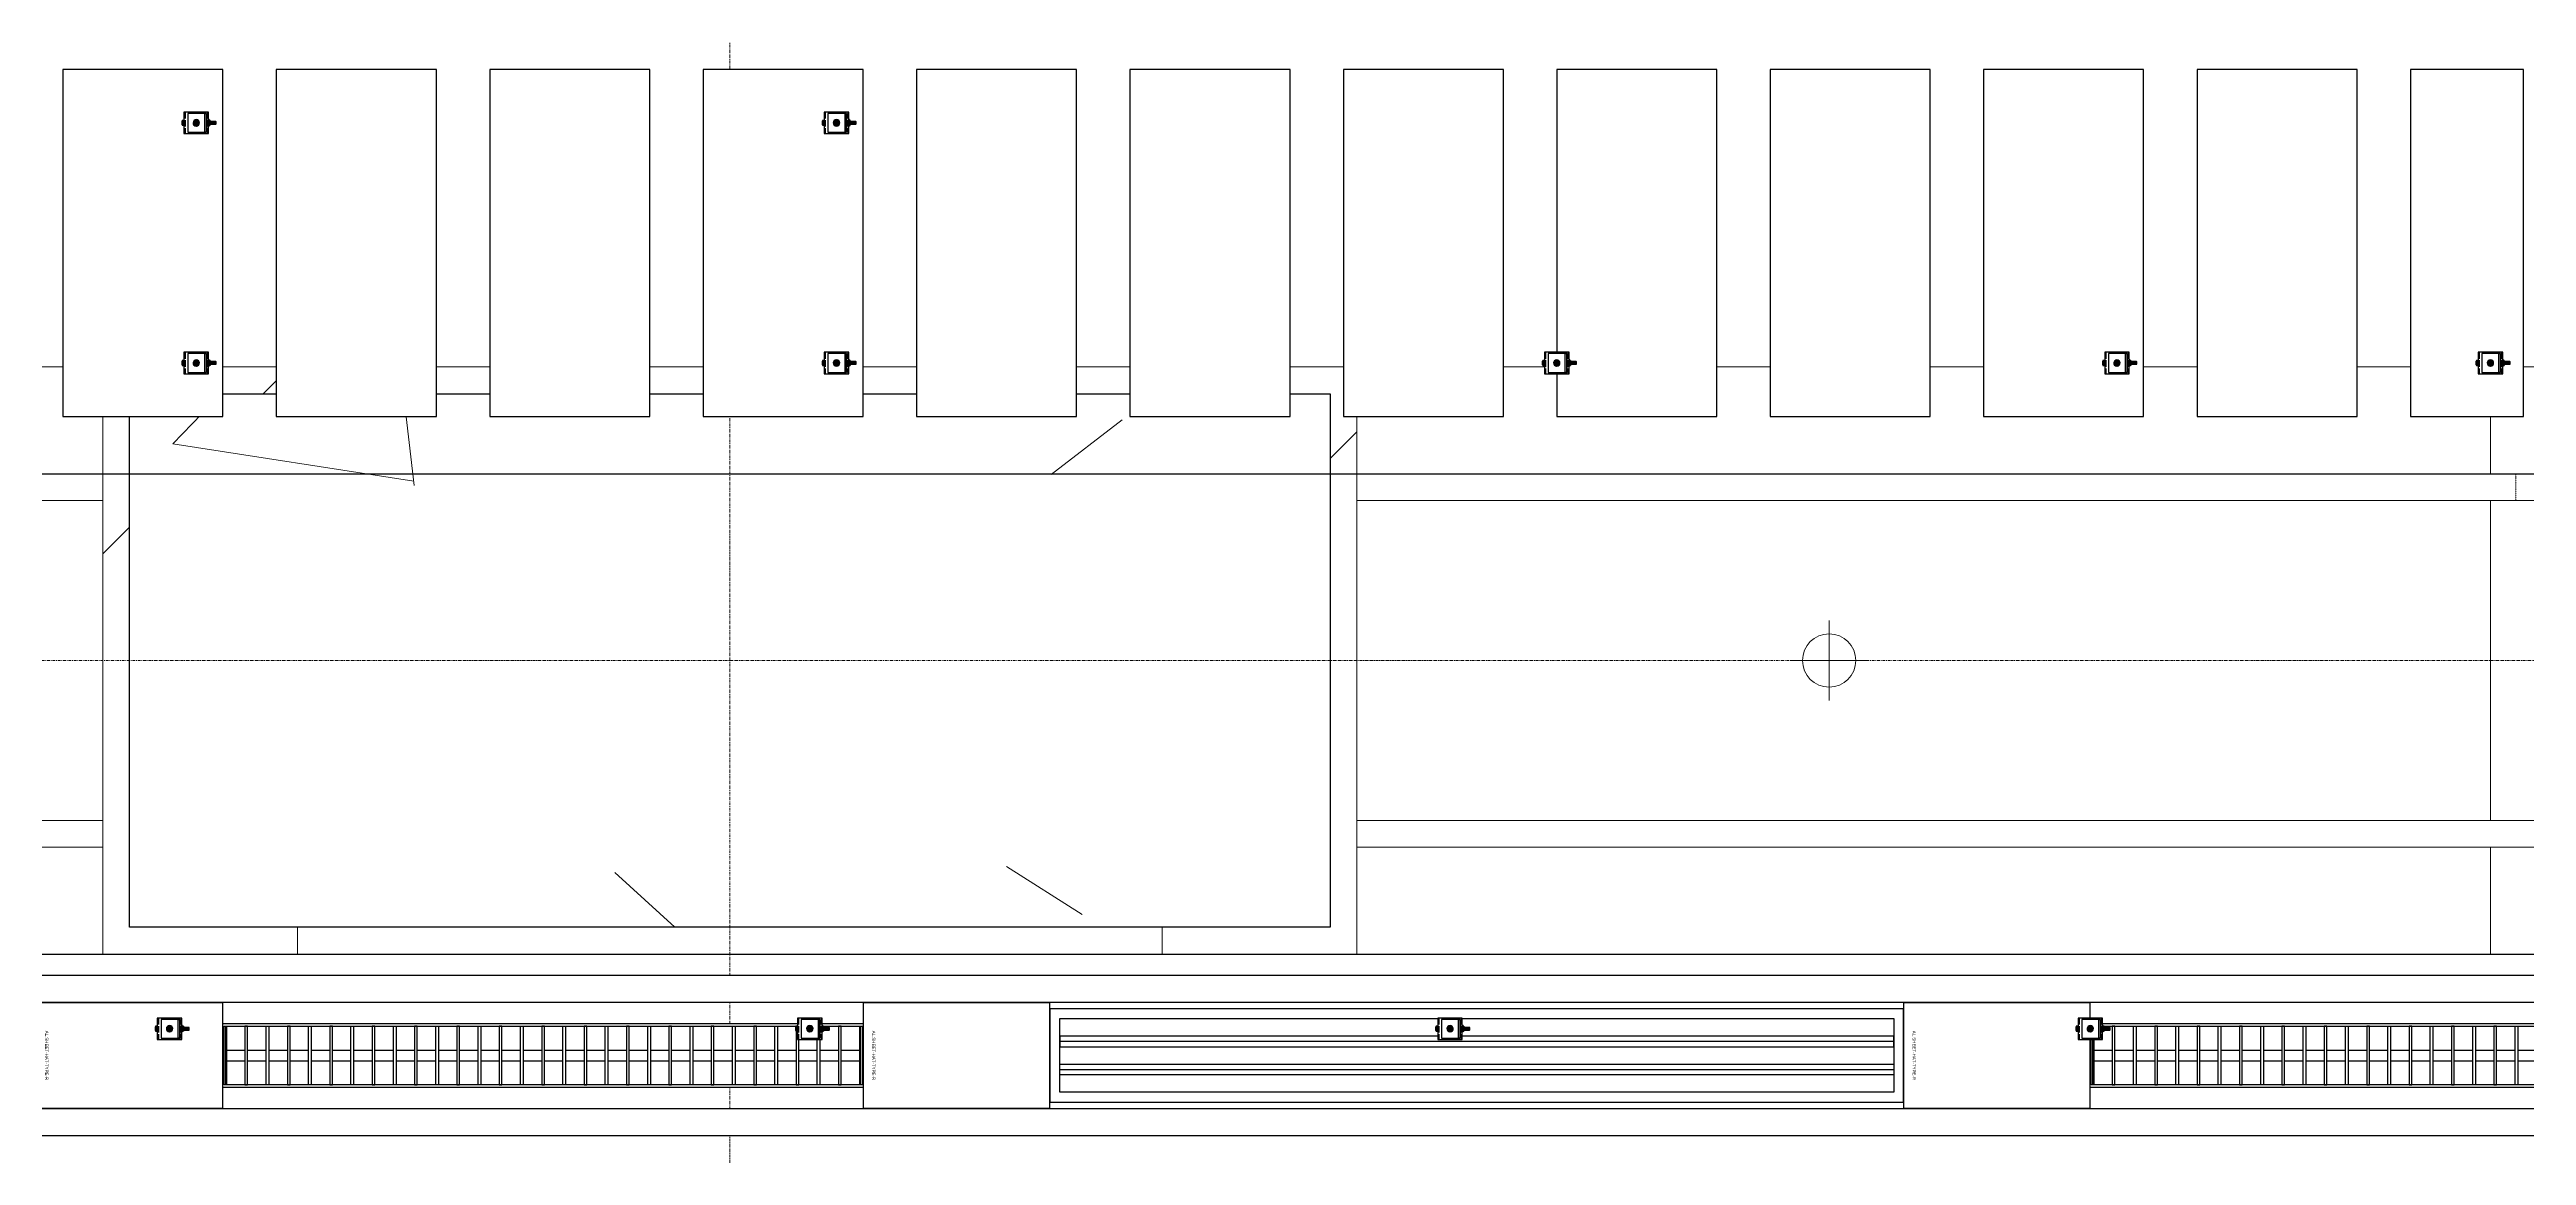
# Model space of a CAD drawing. Header units: millimetres. Extents: x -962357 to -591296, y -195428 to 59420.
# Drawn here: x -825755 to -821113, y 2652 to 4725 of the extents above; entities that cross this region are included whole.
import ezdxf
from ezdxf.enums import TextEntityAlignment as Align

# ---------------------------------------------------------------- set-up
doc = ezdxf.new("R2010")
doc.units = ezdxf.units.MM
for name, pattern in [('ACAD_ISO02W100', [15, 12, -3]), ('DPA_Boundary Line 500', [3.75, 0, -0.75, 1.5, -0.75, 0, -0.75]), ('DPA_Grid _ Level 100', [10, 5.5, -1.6, 1.3, -1.6])]:
    doc.linetypes.add(name, pattern=pattern)
for name, color, linetype in [('000 - CSD_PL_001 - ASCESSORIES', 251, 'Continuous'), ('000 - H A T C H', 8, 'Continuous'), ('000 - WIPEOUT', 250, 'Continuous'), ('001 - ASCESSORIES', 251, 'Continuous'), ('008 - LIGHTING', 1, 'Continuous'), ('A04_TUBE SERIES', 2, 'Continuous'), ('A11_ALU.SOLID SHEET', 2, 'Continuous')]:
    doc.layers.add(name, color=color, linetype=linetype)
for name, color, linetype, lineweight in [('A-COLS', 5, 'Continuous', 25), ('A-COLS-E', 1, 'Continuous', 9), ('A-DETL-GENF', 2, 'Continuous', 9), ('A-GLAZ-CURT', 2, 'Continuous', 9), ('A-WALL', 5, 'Continuous', 9), ('A-WALL-FNSH', 2, 'Continuous', 9), ('A-WALL-PATT', 1, 'Continuous', 9), ('E-LITE-EQPM', 2, 'Continuous', 9), ('I-WALL-E', 2, 'Continuous', 9), ('S-GRID', 251, 'Continuous', 9), ('WALL-E', 2, 'Continuous', 9)]:
    doc.layers.add(name, color=color, linetype=linetype, lineweight=lineweight)
doc.layers.get('000 - CSD_PL_001 - ASCESSORIES').off()
pattern_1 = [(45, (2.4, 1), (-1060.6602, 1060.6602), []), (135, (2.4, 1), (-1060.6602, -1060.6602), [])]

# ---------------------------------------------------------------- blocks, each defined once
blk = doc.blocks.new('System Panel - DPA-AR_Metal Ceiling Rectangular Panel-13139266-4180-01 LOWER PLATFORM LEVEL - REFLECTED CEILING PLAN')
at = {"layer": 'A-GLAZ-CURT'}
for p, q in [((-821182.4, 4129), (-823307.4, 4129)), ((-823307.4, 4129), (-821182.4, 4129)), ((-821182.4, 3929), (-821182.4, 4129)), ((-821182.4, 4129), (-821182.4, 3929)), ((-823307.3, 3929), (-821182.4, 3929)), ((-821182.4, 3929), (-823307.3, 3929))]:
    blk.add_line(p, q, dxfattribs=at)
blk = doc.blocks.new('System Panel - DPA-AR_Metal Ceiling Rectangular Panel-V22-4180-01 LOWER PLATFORM LEVEL - REFLECTED CEILING PLAN')
at = {"layer": 'A-GLAZ-CURT'}
for p, q in [((-821020, 4129), (-821182.4, 4129)), ((-821182.4, 4129), (-821182.4, 3929)), ((-821182.4, 3929), (-821182.4, 4129)), ((-821182.4, 4129), (-821020, 4129)), ((-818782.4, 4129), (-821000, 4129)), ((-821000, 4129), (-818782.4, 4129)), ((-818782.4, 3929), (-818782.4, 4129)), ((-818782.4, 4129), (-818782.4, 3929)), ((-821182.4, 3929), (-821020, 3929)), ((-821020, 3929), (-821182.4, 3929)), ((-821000, 3929), (-818782.4, 3929)), ((-818782.4, 3929), (-821000, 3929))]:
    blk.add_line(p, q, dxfattribs=at)
blk = doc.blocks.new('System Panel - DPA-AR_Metal Ceiling Rectangular Panel-V24-4180-01 LOWER PLATFORM LEVEL - REFLECTED CEILING PLAN')
at = {"layer": 'A-GLAZ-CURT'}
for p, q in [((-821182.4, 3229), (-823307.3, 3229)), ((-823307.3, 3229), (-821182.4, 3229)), ((-821182.4, 3029), (-821182.4, 3229)), ((-821182.4, 3229), (-821182.4, 3029)), ((-823307.4, 3029), (-821182.4, 3029)), ((-821182.4, 3029), (-823307.4, 3029))]:
    blk.add_line(p, q, dxfattribs=at)
blk = doc.blocks.new('System Panel - DPA-AR_Metal Ceiling Rectangular Panel-13139259-4180-01 LOWER PLATFORM LEVEL - REFLECTED CEILING PLAN')
at = {"layer": 'A-GLAZ-CURT'}
for p, q in [((-741107.4, 4129), (-743507.4, 4129)), ((-743507.4, 4129), (-743507.4, 3929)), ((-743507.4, 3929), (-743507.4, 4129)), ((-743507.4, 4129), (-741107.4, 4129)), ((-741107.4, 3929), (-741107.4, 4129)), ((-741107.4, 4129), (-741107.4, 3929)), ((-743507.4, 3929), (-741107.4, 3929)), ((-741107.4, 3929), (-743507.4, 3929))]:
    blk.add_line(p, q, dxfattribs=at)
blk = doc.blocks.new('System Panel - DPA-AR_Metal Ceiling Rectangular Panel-13139320-4180-01 LOWER PLATFORM LEVEL - REFLECTED CEILING PLAN')
at = {"layer": 'A-GLAZ-CURT'}
for p, q in [((-821182.4, 3879), (-823307.3, 3879)), ((-823307.3, 3879), (-821182.4, 3879)), ((-821182.4, 3279), (-821182.4, 3879)), ((-821182.4, 3879), (-821182.4, 3279)), ((-823307.3, 3279), (-821182.4, 3279)), ((-821182.4, 3279), (-823307.3, 3279))]:
    blk.add_line(p, q, dxfattribs=at)
blk = doc.blocks.new('System Panel - DPA-AR_Metal Ceiling Rectangular Panel-13139299-4180-01 LOWER PLATFORM LEVEL - REFLECTED CEILING PLAN')
at = {"layer": 'A-GLAZ-CURT'}
for p, q in [((-818782.4, 3879), (-821182.4, 3879)), ((-821182.4, 3879), (-821182.4, 3279)), ((-821182.4, 3279), (-821182.4, 3879)), ((-821182.4, 3879), (-818782.4, 3879)), ((-818782.4, 3279), (-818782.4, 3879)), ((-818782.4, 3879), (-818782.4, 3279)), ((-821182.4, 3279), (-818782.4, 3279)), ((-818782.4, 3279), (-821182.4, 3279))]:
    blk.add_line(p, q, dxfattribs=at)
blk = doc.blocks.new('System Panel - DPA-AR_Metal Ceiling Rectangular Panel-V27-4180-01 LOWER PLATFORM LEVEL - REFLECTED CEILING PLAN')
at = {"layer": 'A-GLAZ-CURT'}
for p, q in [((-825657.3, 4129), (-827782.3, 4129)), ((-827782.3, 4129), (-827782.3, 3929)), ((-827782.3, 3929), (-827782.3, 4129)), ((-827782.3, 4129), (-825657.3, 4129)), ((-827782.3, 3929), (-825657.4, 3929)), ((-825657.4, 3929), (-827782.3, 3929))]:
    blk.add_line(p, q, dxfattribs=at)
blk = doc.blocks.new('System Panel - DPA-AR_Metal Ceiling Rectangular Panel-V28-4180-01 LOWER PLATFORM LEVEL - REFLECTED CEILING PLAN')
at = {"layer": 'A-GLAZ-CURT'}
for p, q in [((-825657.4, 3229), (-827782.3, 3229)), ((-827782.3, 3229), (-827782.3, 3029)), ((-827782.3, 3029), (-827782.3, 3229)), ((-827782.3, 3229), (-825657.4, 3229)), ((-827782.3, 3029), (-825657.3, 3029)), ((-825657.3, 3029), (-827782.3, 3029))]:
    blk.add_line(p, q, dxfattribs=at)
blk = doc.blocks.new('System Panel - DPA-AR_Metal Ceiling Rectangular Panel-V29-4180-01 LOWER PLATFORM LEVEL - REFLECTED CEILING PLAN')
at = {"layer": 'A-GLAZ-CURT'}
for p, q in [((-825657.4, 3879), (-827782.3, 3879)), ((-827782.3, 3879), (-827782.3, 3279)), ((-827782.3, 3279), (-827782.3, 3879)), ((-827782.3, 3879), (-825657.4, 3879)), ((-827782.3, 3279), (-825657.4, 3279)), ((-825657.4, 3279), (-827782.3, 3279))]:
    blk.add_line(p, q, dxfattribs=at)
blk = doc.blocks.new('*U403')
at = {"layer": 'A-GLAZ-CURT'}
for name, p in [('System Panel - DPA-AR_Metal Ceiling Rectangular Panel-V27-4180-01 LOWER PLATFORM LEVEL - REFLECTED CEILING PLAN', (744682.4, -3579)), ('System Panel - DPA-AR_Metal Ceiling Rectangular Panel-13139266-4180-01 LOWER PLATFORM LEVEL - REFLECTED CEILING PLAN', (744682.4, -3579)), ('System Panel - DPA-AR_Metal Ceiling Rectangular Panel-V22-4180-01 LOWER PLATFORM LEVEL - REFLECTED CEILING PLAN', (744682.4, -3579)), ('System Panel - DPA-AR_Metal Ceiling Rectangular Panel-V29-4180-01 LOWER PLATFORM LEVEL - REFLECTED CEILING PLAN', (744682.4, -3579)), ('System Panel - DPA-AR_Metal Ceiling Rectangular Panel-13139320-4180-01 LOWER PLATFORM LEVEL - REFLECTED CEILING PLAN', (744682.4, -3579)), ('System Panel - DPA-AR_Metal Ceiling Rectangular Panel-13139299-4180-01 LOWER PLATFORM LEVEL - REFLECTED CEILING PLAN', (744682.4, -3579)), ('System Panel - DPA-AR_Metal Ceiling Rectangular Panel-V28-4180-01 LOWER PLATFORM LEVEL - REFLECTED CEILING PLAN', (744682.4, -3579)), ('System Panel - DPA-AR_Metal Ceiling Rectangular Panel-V24-4180-01 LOWER PLATFORM LEVEL - REFLECTED CEILING PLAN', (744682.4, -3579)), ('System Panel - DPA-AR_Metal Ceiling Rectangular Panel-13139259-4180-01 LOWER PLATFORM LEVEL - REFLECTED CEILING PLAN', (667007.4, -4479))]:
    blk.add_blockref(name, p, dxfattribs=at)
blk = doc.blocks.new('*U499')
at = {"layer": 'A11_ALU.SOLID SHEET', "color": 0}
blk.add_lwpolyline([(350, -98.8), (350, 98.8), (0, 98.8), (0, -98.8)], close=True, dxfattribs=at)
at = {"layer": 'Defpoints', "color": 250}
blk.add_point((0, 0), dxfattribs=at)
blk.add_text('AL.SHEET-HAT-TYPE-R', height=6, rotation=270, dxfattribs=at).set_placement((15, 0), align=Align.BOTTOM_CENTER)
blk = doc.blocks.new('*U374')
at = {"layer": '001 - ASCESSORIES', "color": 0, "linetype": 'ByBlock'}
blk.add_lwpolyline([(800, 87.5), (-800, 87.5), (-800, -87.5), (800, -87.5)], close=True, dxfattribs=at)
at = {"layer": '001 - ASCESSORIES', "linetype": 'ByBlock'}
for points in [[(-781.5, 69), (781.5, 69), (781.5, -69), (-781.5, -69)], [(781.5, 36.3), (-781.5, 36.3), (-781.5, 16.3), (781.5, 16.3)], [(-781.5, -16.3), (781.5, -16.3), (781.5, -36.3), (-781.5, -36.3)]]:
    blk.add_lwpolyline(points, close=True, dxfattribs=at)
for points in [[(781.5, 26.3), (-781.5, 26.3)], [(-781.5, -26.3), (781.5, -26.3)]]:
    blk.add_lwpolyline(points, dxfattribs=at)
blk = doc.blocks.new('*U634')
at = {"color": 1}
blk.add_wipeout([(600, -60), (-600, -60), (-600, 60), (600, 60)], dxfattribs=at).dxf.layer = '000 - WIPEOUT'
at = {"layer": '001 - ASCESSORIES', "color": 0}
blk.add_lwpolyline([(600, -60), (-600, -60), (-600, 60), (600, 60)], close=True, dxfattribs=at)
at = {"layer": '001 - ASCESSORIES'}
for points in [[(-593.5, -55), (-598.5, -55), (-598.5, 55), (-593.5, 55)], [(595, -55), (-595, -55), (-595, 55), (595, 55)], [(-558.8, -55), (-553.8, -55), (-553.8, 55), (-558.8, 55)], [(-514, -55), (-519, -55), (-519, 55), (-514, 55)], [(-479.3, -55), (-474.3, -55), (-474.3, 55), (-479.3, 55)], [(-434.6, -55), (-439.6, -55), (-439.6, 55), (-434.6, 55)], [(-399.8, -55), (-394.8, -55), (-394.8, 55), (-399.8, 55)], [(-355.1, -55), (-360.1, -55), (-360.1, 55), (-355.1, 55)], [(-320.4, -55), (-315.4, -55), (-315.4, 55), (-320.4, 55)], [(-275.6, -55), (-280.6, -55), (-280.6, 55), (-275.6, 55)], [(-240.9, -55), (-235.9, -55), (-235.9, 55), (-240.9, 55)], [(-196.2, -55), (-201.2, -55), (-201.2, 55), (-196.2, 55)], [(-161.4, -55), (-156.4, -55), (-156.4, 55), (-161.4, 55)], [(-116.7, -55), (-121.7, -55), (-121.7, 55), (-116.7, 55)], [(-82, -55), (-77, -55), (-77, 55), (-82, 55)], [(-37.2, -55), (-42.2, -55), (-42.2, 55), (-37.2, 55)], [(-2.5, -55), (2.5, -55), (2.5, 55), (-2.5, 55)], [(42.2, -55), (37.2, -55), (37.2, 55), (42.2, 55)], [(77, -55), (82, -55), (82, 55), (77, 55)], [(121.7, -55), (116.7, -55), (116.7, 55), (121.7, 55)], [(156.4, -55), (161.4, -55), (161.4, 55), (156.4, 55)], [(201.2, -55), (196.2, -55), (196.2, 55), (201.2, 55)], [(235.9, -55), (240.9, -55), (240.9, 55), (235.9, 55)], [(280.6, -55), (275.6, -55), (275.6, 55), (280.6, 55)], [(315.4, -55), (320.4, -55), (320.4, 55), (315.4, 55)], [(360.1, -55), (355.1, -55), (355.1, 55), (360.1, 55)], [(394.8, -55), (399.8, -55), (399.8, 55), (394.8, 55)], [(439.6, -55), (434.6, -55), (434.6, 55), (439.6, 55)], [(474.3, -55), (479.3, -55), (479.3, 55), (474.3, 55)], [(519, -55), (514, -55), (514, 55), (519, 55)], [(553.8, -55), (558.8, -55), (558.8, 55), (553.8, 55)], [(598.5, -55), (593.5, -55), (593.5, 55), (598.5, 55)]]:
    blk.add_lwpolyline(points, close=True, dxfattribs=at)
for points in [[(-593.5, 10), (-558.8, 10)], [(-553.8, 10), (-519, 10)], [(-514, 10), (-479.3, 10)], [(-474.3, 10), (-439.6, 10)], [(-434.6, 10), (-399.8, 10)], [(-394.8, 10), (-360.1, 10)], [(-355.1, 10), (-320.4, 10)], [(-315.4, 10), (-280.6, 10)], [(-275.6, 10), (-240.9, 10)], [(-235.9, 10), (-201.2, 10)], [(-196.2, 10), (-161.4, 10)], [(-156.4, 10), (-121.7, 10)], [(-116.7, 10), (-82, 10)], [(-77, 10), (-42.2, 10)], [(-37.2, 10), (-2.5, 10)], [(2.5, 10), (37.2, 10)], [(42.2, 10), (77, 10)], [(82, 10), (116.7, 10)], [(121.7, 10), (156.4, 10)], [(161.4, 10), (196.2, 10)], [(201.2, 10), (235.9, 10)], [(240.9, 10), (275.6, 10)], [(280.6, 10), (315.4, 10)], [(320.4, 10), (355.1, 10)], [(360.1, 10), (394.8, 10)], [(399.8, 10), (434.6, 10)], [(439.6, 10), (474.3, 10)], [(479.3, 10), (514, 10)], [(519, 10), (553.8, 10)], [(558.8, 10), (593.5, 10)], [(-593.5, -10), (-558.8, -10)], [(-553.8, -10), (-519, -10)], [(-514, -10), (-479.3, -10)], [(-474.3, -10), (-439.6, -10)], [(-434.6, -10), (-399.8, -10)], [(-394.8, -10), (-360.1, -10)], [(-355.1, -10), (-320.4, -10)], [(-315.4, -10), (-280.6, -10)], [(-275.6, -10), (-240.9, -10)], [(-235.9, -10), (-201.2, -10)], [(-196.2, -10), (-161.4, -10)], [(-156.4, -10), (-121.7, -10)], [(-116.7, -10), (-82, -10)], [(-77, -10), (-42.2, -10)], [(-37.2, -10), (-2.5, -10)], [(2.5, -10), (37.2, -10)], [(42.2, -10), (77, -10)], [(82, -10), (116.7, -10)], [(121.7, -10), (156.4, -10)], [(161.4, -10), (196.2, -10)], [(201.2, -10), (235.9, -10)], [(240.9, -10), (275.6, -10)], [(280.6, -10), (315.4, -10)], [(320.4, -10), (355.1, -10)], [(360.1, -10), (394.8, -10)], [(399.8, -10), (434.6, -10)], [(439.6, -10), (474.3, -10)], [(479.3, -10), (514, -10)], [(519, -10), (553.8, -10)], [(558.8, -10), (593.5, -10)]]:
    blk.add_lwpolyline(points, dxfattribs=at)
blk = doc.blocks.new('*U627')
blk.add_attdef('EXTR.OVL-LENGTH_', (-25, -59.1), '', height=5)
blk.add_wipeout([(-25, 0), (25, 0), (25, 67400), (-25, 67400)]).dxf.layer = '000 - WIPEOUT'
at = {"layer": 'A04_TUBE SERIES', "color": 0}
blk.add_lwpolyline([(-25, 0), (25, 0), (25, 67400), (-25, 67400)], close=True, dxfattribs=at)
blk = doc.blocks.new('*U628')
blk.add_attdef('EXTR.OVL-LENGTH_', (-25, -59.1), '', height=5)
blk.add_wipeout([(-25, 0), (25, 0), (25, 67400), (-25, 67400)]).dxf.layer = '000 - WIPEOUT'
at = {"layer": 'A04_TUBE SERIES', "color": 0}
blk.add_lwpolyline([(-25, 0), (25, 0), (25, 67400), (-25, 67400)], close=True, dxfattribs=at)
blk = doc.blocks.new('*U623')
at = {"color": 3}
for points in [[(-325, -850), (325, -850), (325, -1150), (-325, -1150)], [(-325, -1250), (325, -1250), (325, -1550), (-325, -1550)], [(-325, -1650), (325, -1650), (325, -1950), (-325, -1950)], [(-325, -2050), (325, -2050), (325, -2350), (-325, -2350)], [(-325, -2450), (325, -2450), (325, -2750), (-325, -2750)], [(-325, -2850), (325, -2850), (325, -3150), (-325, -3150)], [(-325, -3250), (325, -3250), (325, -3550), (-325, -3550)], [(-325, -3650), (325, -3650), (325, -3950), (-325, -3950)], [(-325, -4050), (325, -4050), (325, -4350), (-325, -4350)], [(-325, -4450), (325, -4450), (325, -4750), (-325, -4750)], [(-325, -4850), (325, -4850), (325, -5150), (-325, -5150)]]:
    blk.add_wipeout(points, dxfattribs=at).dxf.layer = '000 - WIPEOUT'
at = {"layer": 'A11_ALU.SOLID SHEET', "color": 0, "linetype": 'ByBlock'}
for points in [[(-325, -1150), (325, -1150), (325, -850), (-325, -850)], [(-325, -1550), (325, -1550), (325, -1250), (-325, -1250)], [(-325, -1950), (325, -1950), (325, -1650), (-325, -1650)], [(-325, -2350), (325, -2350), (325, -2050), (-325, -2050)], [(-325, -2750), (325, -2750), (325, -2450), (-325, -2450)], [(-325, -3150), (325, -3150), (325, -2850), (-325, -2850)], [(-325, -3550), (325, -3550), (325, -3250), (-325, -3250)], [(-325, -3950), (325, -3950), (325, -3650), (-325, -3650)], [(-325, -4350), (325, -4350), (325, -4050), (-325, -4050)], [(-325, -4750), (325, -4750), (325, -4450), (-325, -4450)], [(-325, -5150), (325, -5150), (325, -4850), (-325, -4850)]]:
    blk.add_lwpolyline(points, close=True, dxfattribs=at)
blk = doc.blocks.new('*U392')
at = {"layer": 'Defpoints'}
blk.add_point((0, 0), dxfattribs=at)
blk.add_wipeout([(325, 250), (325, 462), (-325, 462), (-325, 250)]).dxf.layer = '000 - WIPEOUT'
at = {"layer": 'A11_ALU.SOLID SHEET', "color": 0}
blk.add_lwpolyline([(325, 250), (325, 462), (-325, 462), (-325, 250)], close=True, dxfattribs=at)
at = {"layer": 'Defpoints'}
blk.add_point((0, 400), dxfattribs=at)
blk = doc.blocks.new('*U5836')
for points in [[(-87625, 350), (-76337.6, 350), (-76337.6, 4315), (-87625, 4315)], [(-107450, -550), (27650, -550), (27650, -3480), (-107450, -3480)]]:
    blk.add_lwpolyline(points, close=True)
at = {"layer": '008 - LIGHTING'}
blk.add_blockref('*U374', (-78400, -740), dxfattribs=at)
blk.add_blockref('*U374', (-78400, -740), dxfattribs=at)
blk.add_blockref('*U374', (-78400, -740), dxfattribs=at)
at = {"layer": 'A11_ALU.SOLID SHEET', "color": 1}
for p in [(-81100, -740), (-79550, -740), (-77600, -740)]:
    blk.add_blockref('*U499', p, dxfattribs=at)
at = {"layer": '008 - LIGHTING'}
for p in [(-80150, -740), (-76650, -740)]:
    blk.add_blockref('*U634', p, dxfattribs=at)
at = {"layer": 'A04_TUBE SERIES', "linetype": 'ByBlock', "rotation": 270}
for name, p in [('*U628', (-107350, -615)), ('*U627', (-107350, -865))]:
    blk.add_blockref(name, p, dxfattribs=at)
at = {"layer": 'A11_ALU.SOLID SHEET', "linetype": 'ByBlock', "rotation": 90}
blk.add_blockref('*U623', (-81900, 782.5), dxfattribs=at)
at = {"layer": '008 - LIGHTING'}
for p in [(-80150, -740), (-76650, -740)]:
    blk.add_blockref('*U634', p, dxfattribs=at)
at = {"layer": 'A11_ALU.SOLID SHEET', "linetype": 'ByBlock', "rotation": 270}
blk.add_blockref('*U392', (-76900, 782.5), dxfattribs=at)
at = {"layer": '008 - LIGHTING'}
for p in [(-80150, -740), (-76650, -740)]:
    blk.add_blockref('*U634', p, dxfattribs=at)
blk = doc.blocks.new('LGF_DL_SAA_LowPower_DL1a - LGF_DL_SAA_LowPower_DL1a-8832329-4180-01 LOWER PLATFORM LEVEL - REFLECTED CEILING PLAN')
at = {"layer": 'A-DETL-GENF'}
for p, q in [((0, 75), (0, -75)), ((72.5, 0), (-72.5, 0))]:
    blk.add_line(p, q, dxfattribs=at)
blk.add_circle((0, 0), 50, dxfattribs=at)
blk = doc.blocks.new('C-1-PP19-AR-4180-01-B_20250908-040939_EXDOWNLIGHT')
at = {"layer": 'E-LITE-EQPM', "extrusion": (0, 0, -1), "rotation": 180}
blk.add_blockref('LGF_DL_SAA_LowPower_DL1a - LGF_DL_SAA_LowPower_DL1a-8832329-4180-01 LOWER PLATFORM LEVEL - REFLECTED CEILING PLAN', (77739.5, 0), dxfattribs=at)
blk = doc.blocks.new('000 - ASSCESSORIES_FAMELINE_GALV.BRACKET_FITTING_L-PROFILE_BK-08_TOP_VIEW')
at = {"linetype": 'Continuous'}
blk.add_wipeout([(-17.5, 19), (-17.5, -16), (17.5, -16), (17.5, 19)], dxfattribs=at).dxf.layer = '000 - WIPEOUT'
at = {"layer": '001 - ASCESSORIES', "linetype": 'ByBlock'}
blk.add_lwpolyline([(-17.5, 19), (17.5, 19), (17.5, 16), (-17.5, 16)], close=True, dxfattribs=at)
at = {"layer": '001 - ASCESSORIES', "color": 0, "linetype": 'Continuous'}
blk.add_lwpolyline([(-17.5, 19), (-17.5, -16), (17.5, -16), (17.5, 19)], close=True, dxfattribs=at)
at = {"layer": '001 - ASCESSORIES'}
blk.add_circle((0, 0), 3.5, dxfattribs=at)
blk = doc.blocks.new('*U492')
at = {"layer": '001 - ASCESSORIES', "color": 0}
blk.add_blockref('000 - ASSCESSORIES_FAMELINE_GALV.BRACKET_FITTING_L-PROFILE_BK-08_TOP_VIEW', (0, 0), dxfattribs=at)
blk = doc.blocks.new('000 - DYNAMIC_VIEW_ASSCESSORIES_GALV.STUD_FULL_THREAD_1-4_TOP_VIEW')
at = {"layer": '000 - H A T C H'}
h = blk.add_hatch(color=250, dxfattribs=at)
h.dxf.hatch_style = 1
edge = h.paths.add_edge_path()
edge.add_arc((0, 0), 3.18, 0, 360)
at = {"layer": '001 - ASCESSORIES', "color": 0}
blk.add_circle((0, 0), 3.18, dxfattribs=at)
blk = doc.blocks.new('*U485')
at = {"layer": '001 - ASCESSORIES', "color": 0}
blk.add_blockref('000 - DYNAMIC_VIEW_ASSCESSORIES_GALV.STUD_FULL_THREAD_1-4_TOP_VIEW', (0, 0), dxfattribs=at)
blk = doc.blocks.new('000 - ASSCESSORIES_FAMELINE_GALV.BRACKET_FITTING_U-PROFILE_BK-07_TOP_VIEW')
at = {"linetype": 'Continuous'}
blk.add_wipeout([(20, -23), (20, 23), (-20, 23), (-20, -23)], dxfattribs=at).dxf.layer = '000 - WIPEOUT'
at = {"layer": '001 - ASCESSORIES', "linetype": 'ACAD_ISO02W100'}
for p, q in [((20, 21), (-20, 21)), ((20, -21), (-20, -21))]:
    blk.add_line(p, q, dxfattribs=at)
at = {"layer": '001 - ASCESSORIES', "color": 0, "linetype": 'Continuous'}
blk.add_lwpolyline([(20, -23), (20, 23), (-20, 23), (-20, -23)], close=True, dxfattribs=at)
at = {"layer": '001 - ASCESSORIES', "linetype": 'Continuous'}
blk.add_circle((0, 0), 3.5, dxfattribs=at)
blk = doc.blocks.new('*U489')
at = {"layer": '001 - ASCESSORIES', "color": 0, "linetype": 'ByBlock'}
blk.add_blockref('000 - ASSCESSORIES_FAMELINE_GALV.BRACKET_FITTING_U-PROFILE_BK-07_TOP_VIEW', (0, 0), dxfattribs=at)
blk = doc.blocks.new('*U281')
at = {"layer": '001 - ASCESSORIES', "color": 0}
blk.add_lwpolyline([(4.6, 0), (2.3, 4), (-2.3, 4), (-4.6, 0), (-2.3, -4), (2.3, -4)], close=True, dxfattribs=at)
at = {"layer": '001 - ASCESSORIES', "color": 8}
blk.add_circle((0, 0), 3.85, dxfattribs=at)
at = {"layer": '001 - ASCESSORIES', "color": 0}
blk.add_circle((0, 0), 2.6, dxfattribs=at)
blk = doc.blocks.new('*U639')
at = {"layer": '000 - CSD_PL_001 - ASCESSORIES', "color": 0, "rotation": 270}
blk.add_blockref('*U281', (0, 0), dxfattribs=at)
blk = doc.blocks.new('*U308')
at = {"layer": '001 - ASCESSORIES'}
blk.add_lwpolyline([(-0.3, -4.5), (-0.3, -2.5, -19.949874), (0.3, -2.5), (0.3, -4.5)], format="xyb", dxfattribs=at)
blk.add_arc((0, 0), 4.5, 273.1847, 266.8153, dxfattribs=at)
blk = doc.blocks.new('000 - ASSCESSORIES_SPRING_WASHER_M5_TOP_VIEW')
at = {"color": 6}
blk.add_blockref('*U308', (0, 0), dxfattribs=at)
blk = doc.blocks.new('*U641')
at = {"color": 6}
blk.add_blockref('000 - ASSCESSORIES_SPRING_WASHER_M5_TOP_VIEW', (0, 0), dxfattribs=at)
blk = doc.blocks.new('*U307')
at = {"layer": '001 - ASCESSORIES'}
blk.add_lwpolyline([(-0.3, -6), (-0.3, -2.5, -19.949874), (0.2, -2.5), (0.2, -6)], format="xyb", dxfattribs=at)
blk.add_arc((0, 0), 6, 273.1847, 266.8153, dxfattribs=at)
blk = doc.blocks.new('000 - ASSCESSORIES_WASHER_M5_TOP_VIEW')
at = {"color": 6}
blk.add_blockref('*U307', (0, 0), dxfattribs=at)
blk = doc.blocks.new('*U640')
at = {"color": 6}
blk.add_blockref('000 - ASSCESSORIES_WASHER_M5_TOP_VIEW', (0, 0), dxfattribs=at)
blk = doc.blocks.new('*U282')
at = {"color": 1}
for p, q in [((-3.5, 3.5), (3.5, 3.5)), ((-3.5, 0), (3.5, 0))]:
    blk.add_line(p, q, dxfattribs=at)
at = {"color": 0}
for points in [[(-2.3, 3.2, 0.249855), (-4.6, 3.2), (-4.6, 0.3, 0.249855), (-2.3, 0.3)], [(2.3, 3.2, 0.062432), (0, 3.5, 0.062432), (-2.3, 3.2), (-2.3, 0.3, 0.061701), (0, 0, 0.061701), (2.3, 0.3)], [(4.6, 3.2, 0.249855), (2.3, 3.2), (2.3, 0.3, 0.249855), (4.6, 0.3)]]:
    blk.add_lwpolyline(points, format="xyb", close=True, dxfattribs=at)
blk = doc.blocks.new('*U296')
at = {"layer": '000 - H A T C H'}
h = blk.add_hatch(dxfattribs=at)
h.set_pattern_fill('ANSI35', color=8, scale=4, angle=65)
h.set_pattern_definition([(110, (-0.5, 0), (-0.939693, -0.34202), []), (110, (-0.2012, 0.6409), (-0.939693, -0.34202), [1.25, -0.25, 0, -0.25])])
h.paths.add_polyline_path([(0, -2.5), (59.5, -2.5), (59.5, 2.5), (0, 2.5)])
at = {"color": 8}
blk.add_line((59.5, -2.5), (59.5, 2.5), dxfattribs=at)
at = {"color": 1}
blk.add_lwpolyline([(59.5, 2.5), (0, 2.5), (0, -2.5), (59.5, -2.5), (60, -2), (60, 2)], close=True, dxfattribs=at)
blk = doc.blocks.new('*U448')
at = {"layer": '000 - H A T C H'}
h = blk.add_hatch(color=250, dxfattribs=at)
h.dxf.hatch_style = 1
edge = h.paths.add_edge_path()
edge.add_line((-0.3, -4.6), (-3.2, -4.6))
edge.add_arc((-1, -3.5), 2.45, 180, 208.0569, ccw=False)
edge.add_line((-3.5, -3.5), (-3.5, 0))
edge.add_arc((5.9, 0), 9.36, 179.9761, 180.0239, ccw=False)
edge.add_line((-3.5, 0), (-3.5, 0))
edge.add_arc((5.9, 0), 9.36, 179.9761, 180.0239, ccw=False)
edge.add_line((-3.5, 0), (-3.5, 3.5))
edge.add_arc((-1, 3.5), 2.45, 151.9431, 180, ccw=False)
edge.add_line((-3.2, 4.6), (-0.3, 4.6))
edge.add_arc((-2.5, 3.5), 2.45, 360, 388.0569, ccw=False)
edge.add_line((0, 3.5), (0, -3.5))
edge.add_arc((-2.5, -3.5), 2.45, 331.9431, 360, ccw=False)
blk.add_blockref('*U296', (0, 0))
at = {"layer": '001 - ASCESSORIES', "rotation": 90}
blk.add_blockref('*U282', (0, 0), dxfattribs=at)
blk = doc.blocks.new('*U306')
blk.add_wipeout([(-6, 0.65), (6, 0.65), (6, -0.65), (-6, -0.65)]).dxf.layer = '000 - WIPEOUT'
at = {"layer": '001 - ASCESSORIES'}
blk.add_lwpolyline([(-6, 0.65), (6, 0.65), (6, -0.65), (-6, -0.65)], close=True, dxfattribs=at)
blk.add_wipeout([(0.1, -0.65), (6, -0.65), (6, 0.65), (0.1, 0.65)]).dxf.layer = '000 - WIPEOUT'
blk.add_wipeout([(-0.1, -0.65), (-6, -0.65), (-6, 0.65), (-0.1, 0.65)]).dxf.layer = '000 - WIPEOUT'
for points in [[(-0.1, -0.65), (-6, -0.65), (-6, 0.65), (-0.1, 0.65)], [(0.1, -0.65), (6, -0.65), (6, 0.65), (0.1, 0.65)]]:
    blk.add_lwpolyline(points, close=True, dxfattribs=at)
blk = doc.blocks.new('000 - ASSCESSORIES_WASHER_M5_FRONT-SIDE-BACK_VIEW')
at = {"color": 6}
blk.add_blockref('*U306', (0, 0), dxfattribs=at)
blk = doc.blocks.new('*U637')
at = {"color": 6}
blk.add_blockref('000 - ASSCESSORIES_WASHER_M5_FRONT-SIDE-BACK_VIEW', (0, 0), dxfattribs=at)
blk = doc.blocks.new('*U309')
blk.add_wipeout([(-4.5, 0.65), (4.5, 0.65), (4.5, -0.65), (-4.5, -0.65)]).dxf.layer = '000 - WIPEOUT'
at = {"layer": '001 - ASCESSORIES'}
blk.add_lwpolyline([(-4.5, 0.65), (4.5, 0.65), (4.5, -0.65), (-4.5, -0.65)], close=True, dxfattribs=at)
blk.add_wipeout([(0.1, -0.95), (4.5, -0.65), (4.5, 0.65), (0.1, 0.35)]).dxf.layer = '000 - WIPEOUT'
blk.add_wipeout([(-0.1, -0.35), (-4.5, -0.65), (-4.5, 0.65), (-0.1, 0.95)]).dxf.layer = '000 - WIPEOUT'
for points in [[(-0.1, -0.35), (-4.5, -0.65), (-4.5, 0.65), (-0.1, 0.95)], [(0.1, -0.95), (4.5, -0.65), (4.5, 0.65), (0.1, 0.35)]]:
    blk.add_lwpolyline(points, close=True, dxfattribs=at)
blk = doc.blocks.new('000 - ASSCESSORIES_SPRING_WASHER_M5_FRONT-SIDE-BACK_VIEW')
at = {"color": 6}
blk.add_blockref('*U309', (0, 0), dxfattribs=at)
blk = doc.blocks.new('*U638')
at = {"color": 6}
blk.add_blockref('000 - ASSCESSORIES_SPRING_WASHER_M5_FRONT-SIDE-BACK_VIEW', (0, 0), dxfattribs=at)
blk = doc.blocks.new('*U486')
at = {"layer": '001 - ASCESSORIES'}
blk.add_blockref('*U448', (-23, 0), dxfattribs=at)
at = {"layer": '001 - ASCESSORIES', "color": 6, "rotation": 180}
for name in ['*U640', '*U641']:
    blk.add_blockref(name, (0, 0), dxfattribs=at)
at = {"layer": '001 - ASCESSORIES', "color": 2, "rotation": 270}
blk.add_blockref('*U639', (0, 0), dxfattribs=at)
blk.add_blockref('*U639', (0, 0), dxfattribs=at)
at = {"layer": '001 - ASCESSORIES', "color": 0, "rotation": 90}
blk.add_blockref('*U489', (0, 0), dxfattribs=at)
at = {"layer": '001 - ASCESSORIES', "color": 0, "rotation": 270}
blk.add_blockref('*U492', (0, 0), dxfattribs=at)
at = {"layer": '001 - ASCESSORIES', "color": 6}
for name in ['*U640', '*U641']:
    blk.add_blockref(name, (0, 0), dxfattribs=at)
at = {"layer": '001 - ASCESSORIES', "color": 2, "rotation": 90}
blk.add_blockref('*U639', (0, 0), dxfattribs=at)
blk.add_blockref('*U639', (0, 0), dxfattribs=at)
at = {"layer": '001 - ASCESSORIES', "color": 1}
blk.add_blockref('*U485', (0, 0), dxfattribs=at)
at = {"layer": '001 - ASCESSORIES', "rotation": 90}
blk.add_blockref('*U637', (23.65, 0), dxfattribs=at)
blk.add_blockref('*U638', (25.25, 0), dxfattribs=at)
blk = doc.blocks.new('C-1-PP19-AR-4180-01-B_20250903-141828_ERROR_HANGING')
at = {"layer": '000 - CSD_PL_001 - ASCESSORIES', "linetype": 'ByBlock'}
for p in [(-80800, 1007.5), (-79600, 1007.5), (-80800, 557.5), (-79600, 557.5), (-78250, 557.5), (-77200, 557.5), (-76500, 557.5), (-80850, -690), (-79650, -690), (-78450, -690), (-77250, -690)]:
    blk.add_blockref('*U486', p, dxfattribs=at)

msp = doc.modelspace()

# ---------------------------------------------------------------- hatches: boundary and pattern name
at = {"layer": 'A-COLS-E'}
h = msp.add_hatch(dxfattribs=at)
h.set_pattern_fill('FP_1', color=256, style=0, pattern_type=2)
h.set_pattern_definition([(50, (2.4, 1), (3643.682, -318.781), [381, -4191]), (355, (2.4, 1), (-704.856, 3821.136), [304.8, -3352.8]), (100.451, (306, -25.6), (2938.852, 3502.332), [323.8, -3561.801]), (46.184, (2.4, 1017), (5421.581, -840.856), [571.5, -6286.5]), (96.636, (454, 947), (4748.05, 4948.55), [485.7, -5342.702]), (351.184, (2.4, 1017), (4748.1, 4948.506), [457.2, -5029.2]), (21, (510.4, 763), (3032.288, -2045.304), [381, -4191]), (326, (510.4, 763), (1236.042, 3683.762), [304.8, -3352.8]), (71.451, (763, 592.5), (4268.343, 1638.425), [323.8, -3561.801]), (37.5, (2.4, 1), (61.772, 1691.1008), [167.64, -3144.52, 167.64, -3235.96, -3365.5]), (37.5, (2.4, 1), (61.772, 1691.1008), [-6715.76, 167.64, -3197.86]), (7.5, (2.4, 1), (1336.3933, 2003.6115), [167.64, -1772.92, 167.64, -3068.32, -1282.7]), (7.5, (2.4, 1), (1336.3933, 2003.6115), [-5176.52, 167.64, -1115.06]), (327.5, (-1130.5, 1), (2711.8178, -114.5786), [167.64, -1102.36, 167.64, -3794.76, -5257.8]), (327.5, (-1130.5, 1), (2711.8178, -114.5786), [-5232.4, 167.64, -5090.16]), (317.5, (-1638.5, 1), (2962.5856, 508.5334), [167.64, -1483.36, 167.64, -2463.8, -3733.8]), (317.5, (-1638.5, 1), (2962.5856, 508.5334), [-4282.44, 167.64, -3566.16])])
h.paths.add_polyline_path([(-823355, 3080), (-823355, 4080), (-825605, 4080), (-825605, 3080), (-824461.1, 3080)])
at = {"layer": 'A-WALL-PATT'}
h = msp.add_hatch(dxfattribs=at)
h.set_pattern_fill('FP_3', color=256, style=0, pattern_type=2)
h.set_pattern_definition(pattern_1)
h.paths.add_polyline_path([(-825655, 3030), (-825605, 3030), (-825605, 4130), (-825655, 4130), (-825655, 4067.1)])
h = msp.add_hatch(dxfattribs=at)
h.set_pattern_fill('FP_3', color=256, style=0, pattern_type=2)
h.set_pattern_definition(pattern_1)
h.paths.add_polyline_path([(-825290, 4080), (-825290, 4130), (-825605, 4130), (-825605, 4080)])
h.paths.add_polyline_path([(-823669.9, 4080), (-823354.9, 4080), (-823354.9, 4130), (-823669.9, 4130)])
h = msp.add_hatch(dxfattribs=at)
h.set_pattern_fill('FP_3', color=256, style=0, pattern_type=2)
h.set_pattern_definition(pattern_1)
h.paths.add_polyline_path([(-823354.9, 3080), (-823304.9, 3080), (-823304.9, 4130), (-823354.9, 4130), (-823354.9, 4067.1)])

# ---------------------------------------------------------------- linework, layer by layer
at = {"layer": 'A-COLS'}
for p, q in [((-825605, 3080), (-825605, 4080)), ((-825605, 4080), (-823355, 4080)), ((-823355, 4080), (-823355, 3080)), ((-823355, 3080), (-825605, 3080))]:
    msp.add_line(p, q, dxfattribs=at)
at = {"layer": 'A-WALL'}
for p, q in [((-825290, 4130), (-825290, 4080)), ((-825290, 4080), (-825290, 4130)), ((-825290, 3080), (-825290, 3030)), ((-825290, 3030), (-825290, 3080)), ((-823669.9, 3030), (-823669.9, 3080)), ((-823669.9, 3080), (-823669.9, 3030))]:
    msp.add_line(p, q, dxfattribs=at)
at = {"layer": 'A-WALL-FNSH', "color": 250}
for p, q in [((-825655, 3030), (-825655, 4130)), ((-825655, 4130), (-825605, 4130)), ((-825605, 4130), (-825290, 4130)), ((-825290, 4130), (-823669.9, 4130)), ((-823669.9, 4130), (-823354.9, 4130)), ((-823669.9, 4080), (-823669.9, 4130)), ((-823669.9, 4130), (-823669.9, 4080)), ((-823354.9, 4130), (-823304.9, 4130)), ((-823304.9, 4130), (-823304.9, 3080)), ((-825605, 4080), (-825605, 3080)), ((-825290, 4080), (-825605, 4080)), ((-823669.9, 4080), (-825290, 4080)), ((-823354.9, 4080), (-823669.9, 4080)), ((-823354.9, 3080), (-823354.9, 4080)), ((-825605, 3080), (-825290, 3080)), ((-825290, 3080), (-823669.9, 3080)), ((-823669.9, 3080), (-823354.9, 3080)), ((-823304.9, 3080), (-823304.9, 3030)), ((-825605, 3030), (-825655, 3030)), ((-825290, 3030), (-825605, 3030)), ((-823669.9, 3030), (-825290, 3030)), ((-823304.9, 3030), (-823669.9, 3030))]:
    msp.add_line(p, q, dxfattribs=at)
at = {"layer": 'I-WALL-E', "linetype": 'DPA_Boundary Line 500'}
for p, q in [((-821132.6, 4130), (-821132.6, 4229.8)), ((-821132.6, 4229.8), (-821132.6, 4130)), ((-821132.6, 3880), (-821132.6, 3930)), ((-821132.6, 3930), (-821132.6, 3880))]:
    msp.add_line(p, q, dxfattribs=at)
at = {"layer": 'S-GRID', "linetype": 'DPA_Grid _ Level 100'}
for p, q in [((-824480, -30741.3), (-824480, 54920.2)), ((-602984.2, 3580), (-957857, 3580))]:
    msp.add_line(p, q, dxfattribs=at)
at = {"layer": 'WALL-E'}
for p, q in [((-823669.9, 4130), (-825290, 4130)), ((-823669.9, 4080), (-823669.9, 4130)), ((-825290, 4080), (-823669.9, 4080)), ((-823669.9, 3080), (-825290, 3080)), ((-825290, 3030), (-823669.9, 3030))]:
    msp.add_line(p, q, dxfattribs=at)

# ---------------------------------------------------------------- block references
msp.add_blockref('*U403', (-744680, 3580))

# ---------------------------------------------------------------- next in the draw order: block references
msp.add_blockref('*U5836', (-744680, 3580))

# ---------------------------------------------------------------- next in the draw order: block references
msp.add_blockref('C-1-PP19-AR-4180-01-B_20250908-040939_EXDOWNLIGHT', (-744680, 3580))

# ---------------------------------------------------------------- next in the draw order: block references
msp.add_blockref('C-1-PP19-AR-4180-01-B_20250903-141828_ERROR_HANGING', (-744680, 3580))

doc.saveas('drawing.dxf')
